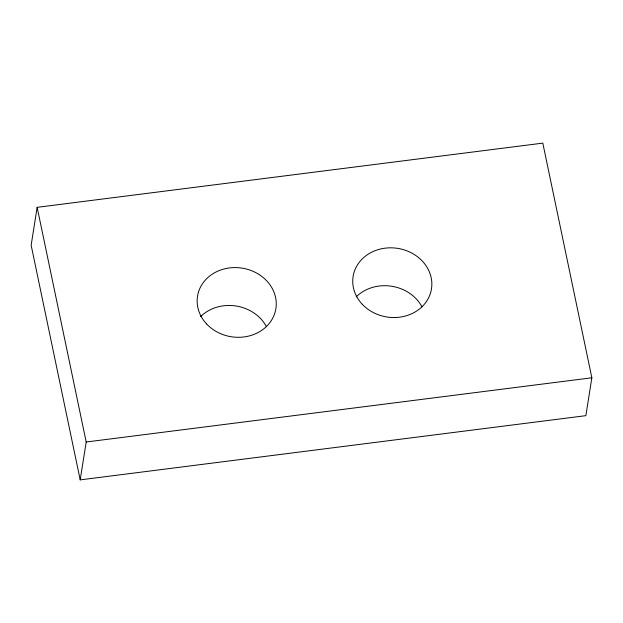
<?xml version="1.0" encoding="UTF-8"?>
<svg xmlns="http://www.w3.org/2000/svg" width="623" height="623" viewBox="0 0 623 623"><rect width="100%" height="100%" fill="white"/><g stroke="black" fill="none" stroke-linecap="round" stroke-linejoin="round"><path stroke-width="0.93" d="M37.146 207.334L31.15 245.213L80.196 479.874L585.854 415.666L591.85 377.787L542.804 143.126L37.146 207.334L86.2 442.003L80.196 479.874M86.2 442.003L591.85 377.787M356.208 296.852A39.67 34.732 9 0 1 421.997 306.859M200.622 316.609A39.67 34.732 9 0 1 266.41 326.616M362.212 304.219A39.67 34.732 9 0 0 429.582 295.66A39.67 34.732 9 0 0 385.076 248.172A39.67 34.732 9 0 0 362.212 304.219M206.626 323.976A39.67 34.732 9 0 0 273.995 315.417A39.67 34.732 9 0 0 229.49 267.929A39.67 34.732 9 0 0 206.626 323.976"/></g></svg>
